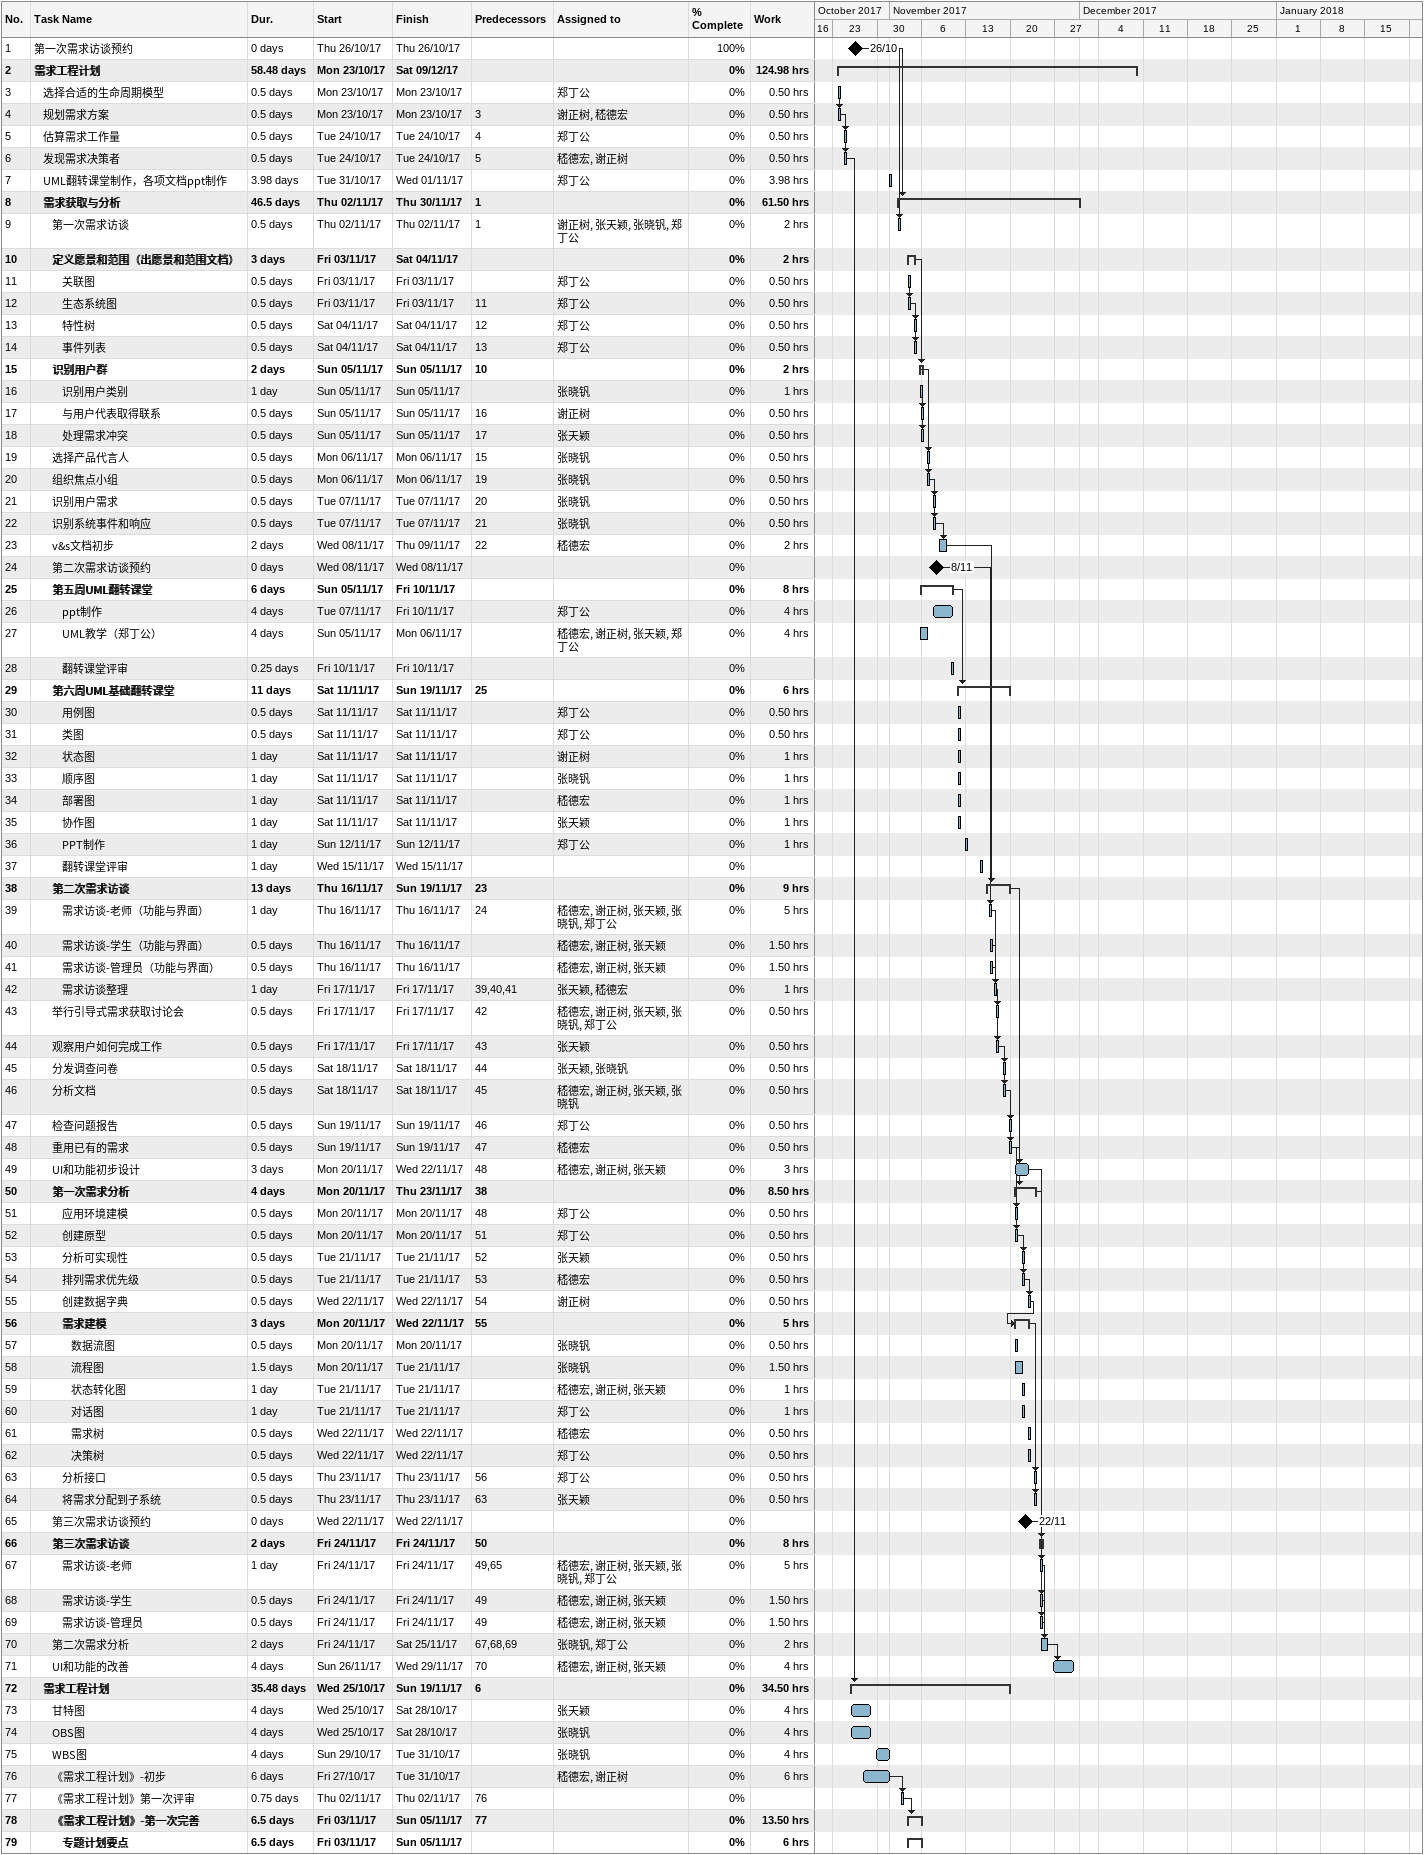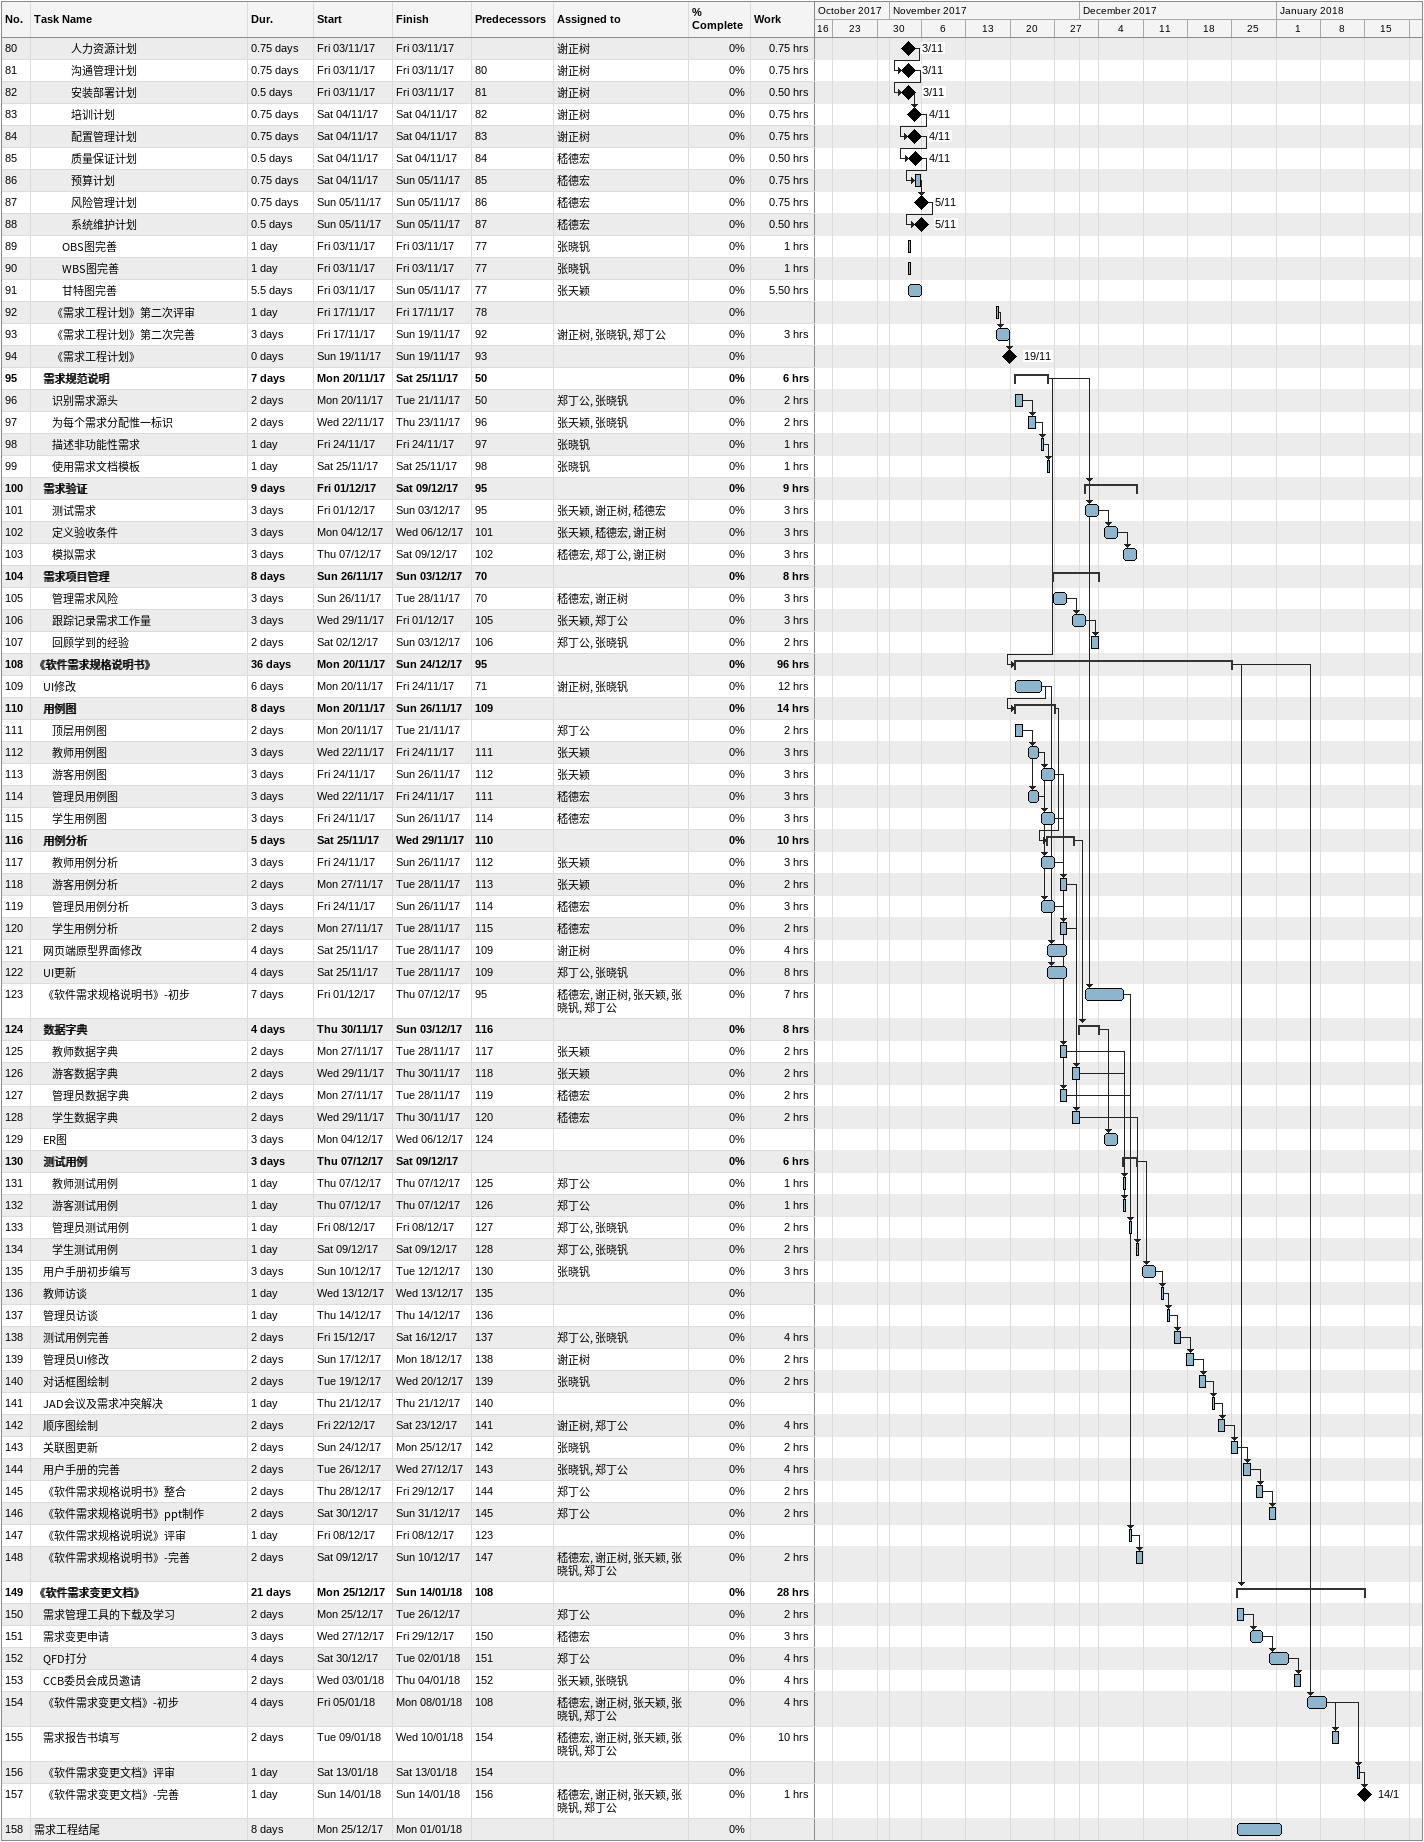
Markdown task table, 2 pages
| ID | Level | Task | Duration | Start | Finish | Predecessors | Resources | % complete | Work (h) |
|---|---|---|---|---|---|---|---|---|---|
| 1 | 1 | 第一次需求访谈预约 | 0d | 2017-10-26 | 2017-10-26 |  |  | 100 |  |
| 2 | 1 | **需求工程计划** | 58.48d | 2017-10-23 | 2017-12-09 |  |  | 0 | 124.98 |
| 3 | 2 | 选择合适的生命周期模型 | 0.5d | 2017-10-23 | 2017-10-23 |  | 郑丁公 | 0 | 0.50 |
| 4 | 2 | 规划需求方案 | 0.5d | 2017-10-23 | 2017-10-23 | 3 | 谢正树, 嵇德宏 | 0 | 0.50 |
| 5 | 2 | 估算需求工作量 | 0.5d | 2017-10-24 | 2017-10-24 | 4 | 郑丁公 | 0 | 0.50 |
| 6 | 2 | 发现需求决策者 | 0.5d | 2017-10-24 | 2017-10-24 | 5 | 嵇德宏, 谢正树 | 0 | 0.50 |
| 7 | 2 | UML翻转课堂制作，各项文档ppt制作 | 3.98d | 2017-10-31 | 2017-11-01 |  | 郑丁公 | 0 | 3.98 |
| 8 | 2 | **需求获取与分析** | 46.5d | 2017-11-02 | 2017-11-30 | 1 |  | 0 | 61.50 |
| 9 | 3 | 第一次需求访谈 | 0.5d | 2017-11-02 | 2017-11-02 | 1 | 谢正树, 张天颖, 张晓钒, 郑丁公 | 0 | 2 |
| 10 | 3 | **定义愿景和范围（出愿景和范围文档）** | 3d | 2017-11-03 | 2017-11-04 |  |  | 0 | 2 |
| 11 | 4 | 关联图 | 0.5d | 2017-11-03 | 2017-11-03 |  | 郑丁公 | 0 | 0.50 |
| 12 | 4 | 生态系统图 | 0.5d | 2017-11-03 | 2017-11-03 | 11 | 郑丁公 | 0 | 0.50 |
| 13 | 4 | 特性树 | 0.5d | 2017-11-04 | 2017-11-04 | 12 | 郑丁公 | 0 | 0.50 |
| 14 | 4 | 事件列表 | 0.5d | 2017-11-04 | 2017-11-04 | 13 | 郑丁公 | 0 | 0.50 |
| 15 | 3 | **识别用户群** | 2d | 2017-11-05 | 2017-11-05 | 10 |  | 0 | 2 |
| 16 | 4 | 识别用户类别 | 1d | 2017-11-05 | 2017-11-05 |  | 张晓钒 | 0 | 1 |
| 17 | 4 | 与用户代表取得联系 | 0.5d | 2017-11-05 | 2017-11-05 | 16 | 谢正树 | 0 | 0.50 |
| 18 | 4 | 处理需求冲突 | 0.5d | 2017-11-05 | 2017-11-05 | 17 | 张天颖 | 0 | 0.50 |
| 19 | 3 | 选择产品代言人 | 0.5d | 2017-11-06 | 2017-11-06 | 15 | 张晓钒 | 0 | 0.50 |
| 20 | 3 | 组织焦点小组 | 0.5d | 2017-11-06 | 2017-11-06 | 19 | 张晓钒 | 0 | 0.50 |
| 21 | 3 | 识别用户需求 | 0.5d | 2017-11-07 | 2017-11-07 | 20 | 张晓钒 | 0 | 0.50 |
| 22 | 3 | 识别系统事件和响应 | 0.5d | 2017-11-07 | 2017-11-07 | 21 | 张晓钒 | 0 | 0.50 |
| 23 | 3 | v&s文档初步 | 2d | 2017-11-08 | 2017-11-09 | 22 | 嵇德宏 | 0 | 2 |
| 24 | 3 | 第二次需求访谈预约 | 0d | 2017-11-08 | 2017-11-08 |  |  | 0 |  |
| 25 | 3 | **第五周UML翻转课堂** | 6d | 2017-11-05 | 2017-11-10 |  |  | 0 | 8 |
| 26 | 4 | ppt制作 | 4d | 2017-11-07 | 2017-11-10 |  | 郑丁公 | 0 | 4 |
| 27 | 4 | UML教学（郑丁公） | 4d | 2017-11-05 | 2017-11-06 |  | 嵇德宏, 谢正树, 张天颖, 郑丁公 | 0 | 4 |
| 28 | 4 | 翻转课堂评审 | 0.25d | 2017-11-10 | 2017-11-10 |  |  | 0 |  |
| 29 | 3 | **第六周UML基础翻转课堂** | 11d | 2017-11-11 | 2017-11-19 | 25 |  | 0 | 6 |
| 30 | 4 | 用例图 | 0.5d | 2017-11-11 | 2017-11-11 |  | 郑丁公 | 0 | 0.50 |
| 31 | 4 | 类图 | 0.5d | 2017-11-11 | 2017-11-11 |  | 郑丁公 | 0 | 0.50 |
| 32 | 4 | 状态图 | 1d | 2017-11-11 | 2017-11-11 |  | 谢正树 | 0 | 1 |
| 33 | 4 | 顺序图 | 1d | 2017-11-11 | 2017-11-11 |  | 张晓钒 | 0 | 1 |
| 34 | 4 | 部署图 | 1d | 2017-11-11 | 2017-11-11 |  | 嵇德宏 | 0 | 1 |
| 35 | 4 | 协作图 | 1d | 2017-11-11 | 2017-11-11 |  | 张天颖 | 0 | 1 |
| 36 | 4 | PPT制作 | 1d | 2017-11-12 | 2017-11-12 |  | 郑丁公 | 0 | 1 |
| 37 | 4 | 翻转课堂评审 | 1d | 2017-11-15 | 2017-11-15 |  |  | 0 |  |
| 38 | 3 | **第二次需求访谈** | 13d | 2017-11-16 | 2017-11-19 | 23 |  | 0 | 9 |
| 39 | 4 | 需求访谈-老师（功能与界面） | 1d | 2017-11-16 | 2017-11-16 | 24 | 嵇德宏, 谢正树, 张天颖, 张晓钒, 郑丁公 | 0 | 5 |
| 40 | 4 | 需求访谈-学生（功能与界面） | 0.5d | 2017-11-16 | 2017-11-16 |  | 嵇德宏, 谢正树, 张天颖 | 0 | 1.50 |
| 41 | 4 | 需求访谈-管理员（功能与界面） | 0.5d | 2017-11-16 | 2017-11-16 |  | 嵇德宏, 谢正树, 张天颖 | 0 | 1.50 |
| 42 | 4 | 需求访谈整理 | 1d | 2017-11-17 | 2017-11-17 | 39, 40, 41 | 张天颖, 嵇德宏 | 0 | 1 |
| 43 | 3 | 举行引导式需求获取讨论会 | 0.5d | 2017-11-17 | 2017-11-17 | 42 | 嵇德宏, 谢正树, 张天颖, 张晓钒, 郑丁公 | 0 | 0.50 |
| 44 | 3 | 观察用户如何完成工作 | 0.5d | 2017-11-17 | 2017-11-17 | 43 | 张天颖 | 0 | 0.50 |
| 45 | 3 | 分发调查问卷 | 0.5d | 2017-11-18 | 2017-11-18 | 44 | 张天颖, 张晓钒 | 0 | 0.50 |
| 46 | 3 | 分析文档 | 0.5d | 2017-11-18 | 2017-11-18 | 45 | 嵇德宏, 谢正树, 张天颖, 张晓钒 | 0 | 0.50 |
| 47 | 3 | 检查问题报告 | 0.5d | 2017-11-19 | 2017-11-19 | 46 | 郑丁公 | 0 | 0.50 |
| 48 | 3 | 重用已有的需求 | 0.5d | 2017-11-19 | 2017-11-19 | 47 | 嵇德宏 | 0 | 0.50 |
| 49 | 3 | UI和功能初步设计 | 3d | 2017-11-20 | 2017-11-22 | 48 | 嵇德宏, 谢正树, 张天颖 | 0 | 3 |
| 50 | 3 | **第一次需求分析** | 4d | 2017-11-20 | 2017-11-23 | 38 |  | 0 | 8.50 |
| 51 | 4 | 应用环境建模 | 0.5d | 2017-11-20 | 2017-11-20 | 48 | 郑丁公 | 0 | 0.50 |
| 52 | 4 | 创建原型 | 0.5d | 2017-11-20 | 2017-11-20 | 51 | 郑丁公 | 0 | 0.50 |
| 53 | 4 | 分析可实现性 | 0.5d | 2017-11-21 | 2017-11-21 | 52 | 张天颖 | 0 | 0.50 |
| 54 | 4 | 排列需求优先级 | 0.5d | 2017-11-21 | 2017-11-21 | 53 | 嵇德宏 | 0 | 0.50 |
| 55 | 4 | 创建数据字典 | 0.5d | 2017-11-22 | 2017-11-22 | 54 | 谢正树 | 0 | 0.50 |
| 56 | 4 | **需求建模** | 3d | 2017-11-20 | 2017-11-22 | 55 |  | 0 | 5 |
| 57 | 5 | 数据流图 | 0.5d | 2017-11-20 | 2017-11-20 |  | 张晓钒 | 0 | 0.50 |
| 58 | 5 | 流程图 | 1.5d | 2017-11-20 | 2017-11-21 |  | 张晓钒 | 0 | 1.50 |
| 59 | 5 | 状态转化图 | 1d | 2017-11-21 | 2017-11-21 |  | 嵇德宏, 谢正树, 张天颖 | 0 | 1 |
| 60 | 5 | 对话图 | 1d | 2017-11-21 | 2017-11-21 |  | 郑丁公 | 0 | 1 |
| 61 | 5 | 需求树 | 0.5d | 2017-11-22 | 2017-11-22 |  | 嵇德宏 | 0 | 0.50 |
| 62 | 5 | 决策树 | 0.5d | 2017-11-22 | 2017-11-22 |  | 郑丁公 | 0 | 0.50 |
| 63 | 4 | 分析接口 | 0.5d | 2017-11-23 | 2017-11-23 | 56 | 郑丁公 | 0 | 0.50 |
| 64 | 4 | 将需求分配到子系统 | 0.5d | 2017-11-23 | 2017-11-23 | 63 | 张天颖 | 0 | 0.50 |
| 65 | 3 | 第三次需求访谈预约 | 0d | 2017-11-22 | 2017-11-22 |  |  | 0 |  |
| 66 | 3 | **第三次需求访谈** | 2d | 2017-11-24 | 2017-11-24 | 50 |  | 0 | 8 |
| 67 | 4 | 需求访谈-老师 | 1d | 2017-11-24 | 2017-11-24 | 49, 65 | 嵇德宏, 谢正树, 张天颖, 张晓钒, 郑丁公 | 0 | 5 |
| 68 | 4 | 需求访谈-学生 | 0.5d | 2017-11-24 | 2017-11-24 | 49 | 嵇德宏, 谢正树, 张天颖 | 0 | 1.50 |
| 69 | 4 | 需求访谈-管理员 | 0.5d | 2017-11-24 | 2017-11-24 | 49 | 嵇德宏, 谢正树, 张天颖 | 0 | 1.50 |
| 70 | 3 | 第二次需求分析 | 2d | 2017-11-24 | 2017-11-25 | 67, 68, 69 | 张晓钒, 郑丁公 | 0 | 2 |
| 71 | 3 | UI和功能的改善 | 4d | 2017-11-26 | 2017-11-29 | 70 | 嵇德宏, 谢正树, 张天颖 | 0 | 4 |
| 72 | 2 | **需求工程计划** | 35.48d | 2017-10-25 | 2017-11-19 | 6 |  | 0 | 34.50 |
| 73 | 3 | 甘特图 | 4d | 2017-10-25 | 2017-10-28 |  | 张天颖 | 0 | 4 |
| 74 | 3 | OBS图 | 4d | 2017-10-25 | 2017-10-28 |  | 张晓钒 | 0 | 4 |
| 75 | 3 | WBS图 | 4d | 2017-10-29 | 2017-10-31 |  | 张晓钒 | 0 | 4 |
| 76 | 3 | 《需求工程计划》-初步 | 6d | 2017-10-27 | 2017-10-31 |  | 嵇德宏, 谢正树 | 0 | 6 |
| 77 | 3 | 《需求工程计划》第一次评审 | 0.75d | 2017-11-02 | 2017-11-02 | 76 |  | 0 |  |
| 78 | 3 | **《需求工程计划》-第一次完善** | 6.5d | 2017-11-03 | 2017-11-05 | 77 |  | 0 | 13.50 |
| 79 | 4 | **专题计划要点** | 6.5d | 2017-11-03 | 2017-11-05 |  |  | 0 | 6 |
| 80 | 5 | 人力资源计划 | 0.75d | 2017-11-03 | 2017-11-03 |  | 谢正树 | 0 | 0.75 |
| 81 | 5 | 沟通管理计划 | 0.75d | 2017-11-03 | 2017-11-03 | 80 | 谢正树 | 0 | 0.75 |
| 82 | 5 | 安装部署计划 | 0.5d | 2017-11-03 | 2017-11-03 | 81 | 谢正树 | 0 | 0.50 |
| 83 | 5 | 培训计划 | 0.75d | 2017-11-04 | 2017-11-04 | 82 | 谢正树 | 0 | 0.75 |
| 84 | 5 | 配置管理计划 | 0.75d | 2017-11-04 | 2017-11-04 | 83 | 谢正树 | 0 | 0.75 |
| 85 | 5 | 质量保证计划 | 0.5d | 2017-11-04 | 2017-11-04 | 84 | 嵇德宏 | 0 | 0.50 |
| 86 | 5 | 预算计划 | 0.75d | 2017-11-04 | 2017-11-05 | 85 | 嵇德宏 | 0 | 0.75 |
| 87 | 5 | 风险管理计划 | 0.75d | 2017-11-05 | 2017-11-05 | 86 | 嵇德宏 | 0 | 0.75 |
| 88 | 5 | 系统维护计划 | 0.5d | 2017-11-05 | 2017-11-05 | 87 | 嵇德宏 | 0 | 0.50 |
| 89 | 4 | OBS图完善 | 1d | 2017-11-03 | 2017-11-03 | 77 | 张晓钒 | 0 | 1 |
| 90 | 4 | WBS图完善 | 1d | 2017-11-03 | 2017-11-03 | 77 | 张晓钒 | 0 | 1 |
| 91 | 4 | 甘特图完善 | 5.5d | 2017-11-03 | 2017-11-05 | 77 | 张天颖 | 0 | 5.50 |
| 92 | 3 | 《需求工程计划》第二次评审 | 1d | 2017-11-17 | 2017-11-17 | 78 |  | 0 |  |
| 93 | 3 | 《需求工程计划》第二次完善 | 3d | 2017-11-17 | 2017-11-19 | 92 | 谢正树, 张晓钒, 郑丁公 | 0 | 3 |
| 94 | 3 | 《需求工程计划》 | 0d | 2017-11-19 | 2017-11-19 | 93 |  | 0 |  |
| 95 | 2 | **需求规范说明** | 7d | 2017-11-20 | 2017-11-25 | 50 |  | 0 | 6 |
| 96 | 3 | 识别需求源头 | 2d | 2017-11-20 | 2017-11-21 | 50 | 郑丁公, 张晓钒 | 0 | 2 |
| 97 | 3 | 为每个需求分配惟一标识 | 2d | 2017-11-22 | 2017-11-23 | 96 | 张天颖, 张晓钒 | 0 | 2 |
| 98 | 3 | 描述非功能性需求 | 1d | 2017-11-24 | 2017-11-24 | 97 | 张晓钒 | 0 | 1 |
| 99 | 3 | 使用需求文档模板 | 1d | 2017-11-25 | 2017-11-25 | 98 | 张晓钒 | 0 | 1 |
| 100 | 2 | **需求验证** | 9d | 2017-12-01 | 2017-12-09 | 95 |  | 0 | 9 |
| 101 | 3 | 测试需求 | 3d | 2017-12-01 | 2017-12-03 | 95 | 张天颖, 谢正树, 嵇德宏 | 0 | 3 |
| 102 | 3 | 定义验收条件 | 3d | 2017-12-04 | 2017-12-06 | 101 | 张天颖, 嵇德宏, 谢正树 | 0 | 3 |
| 103 | 3 | 模拟需求 | 3d | 2017-12-07 | 2017-12-09 | 102 | 嵇德宏, 郑丁公, 谢正树 | 0 | 3 |
| 104 | 2 | **需求项目管理** | 8d | 2017-11-26 | 2017-12-03 | 70 |  | 0 | 8 |
| 105 | 3 | 管理需求风险 | 3d | 2017-11-26 | 2017-11-28 | 70 | 嵇德宏, 谢正树 | 0 | 3 |
| 106 | 3 | 跟踪记录需求工作量 | 3d | 2017-11-29 | 2017-12-01 | 105 | 张天颖, 郑丁公 | 0 | 3 |
| 107 | 3 | 回顾学到的经验 | 2d | 2017-12-02 | 2017-12-03 | 106 | 郑丁公, 张晓钒 | 0 | 2 |
| 108 | 1 | **《软件需求规格说明书》** | 36d | 2017-11-20 | 2017-12-24 | 95 |  | 0 | 96 |
| 109 | 2 | UI修改 | 6d | 2017-11-20 | 2017-11-24 | 71 | 谢正树, 张晓钒 | 0 | 12 |
| 110 | 2 | **用例图** | 8d | 2017-11-20 | 2017-11-26 | 109 |  | 0 | 14 |
| 111 | 3 | 顶层用例图 | 2d | 2017-11-20 | 2017-11-21 |  | 郑丁公 | 0 | 2 |
| 112 | 3 | 教师用例图 | 3d | 2017-11-22 | 2017-11-24 | 111 | 张天颖 | 0 | 3 |
| 113 | 3 | 游客用例图 | 3d | 2017-11-24 | 2017-11-26 | 112 | 张天颖 | 0 | 3 |
| 114 | 3 | 管理员用例图 | 3d | 2017-11-22 | 2017-11-24 | 111 | 嵇德宏 | 0 | 3 |
| 115 | 3 | 学生用例图 | 3d | 2017-11-24 | 2017-11-26 | 114 | 嵇德宏 | 0 | 3 |
| 116 | 2 | **用例分析** | 5d | 2017-11-25 | 2017-11-29 | 110 |  | 0 | 10 |
| 117 | 3 | 教师用例分析 | 3d | 2017-11-24 | 2017-11-26 | 112 | 张天颖 | 0 | 3 |
| 118 | 3 | 游客用例分析 | 2d | 2017-11-27 | 2017-11-28 | 113 | 张天颖 | 0 | 2 |
| 119 | 3 | 管理员用例分析 | 3d | 2017-11-24 | 2017-11-26 | 114 | 嵇德宏 | 0 | 3 |
| 120 | 3 | 学生用例分析 | 2d | 2017-11-27 | 2017-11-28 | 115 | 嵇德宏 | 0 | 2 |
| 121 | 2 | 网页端原型界面修改 | 4d | 2017-11-25 | 2017-11-28 | 109 | 谢正树 | 0 | 4 |
| 122 | 2 | UI更新 | 4d | 2017-11-25 | 2017-11-28 | 109 | 郑丁公, 张晓钒 | 0 | 8 |
| 123 | 2 | 《软件需求规格说明书》-初步 | 7d | 2017-12-01 | 2017-12-07 | 95 | 嵇德宏, 谢正树, 张天颖, 张晓钒, 郑丁公 | 0 | 7 |
| 124 | 2 | **数据字典** | 4d | 2017-11-30 | 2017-12-03 | 116 |  | 0 | 8 |
| 125 | 3 | 教师数据字典 | 2d | 2017-11-27 | 2017-11-28 | 117 | 张天颖 | 0 | 2 |
| 126 | 3 | 游客数据字典 | 2d | 2017-11-29 | 2017-11-30 | 118 | 张天颖 | 0 | 2 |
| 127 | 3 | 管理员数据字典 | 2d | 2017-11-27 | 2017-11-28 | 119 | 嵇德宏 | 0 | 2 |
| 128 | 3 | 学生数据字典 | 2d | 2017-11-29 | 2017-11-30 | 120 | 嵇德宏 | 0 | 2 |
| 129 | 2 | ER图 | 3d | 2017-12-04 | 2017-12-06 | 124 |  | 0 |  |
| 130 | 2 | **测试用例** | 3d | 2017-12-07 | 2017-12-09 |  |  | 0 | 6 |
| 131 | 3 | 教师测试用例 | 1d | 2017-12-07 | 2017-12-07 | 125 | 郑丁公 | 0 | 1 |
| 132 | 3 | 游客测试用例 | 1d | 2017-12-07 | 2017-12-07 | 126 | 郑丁公 | 0 | 1 |
| 133 | 3 | 管理员测试用例 | 1d | 2017-12-08 | 2017-12-08 | 127 | 郑丁公, 张晓钒 | 0 | 2 |
| 134 | 3 | 学生测试用例 | 1d | 2017-12-09 | 2017-12-09 | 128 | 郑丁公, 张晓钒 | 0 | 2 |
| 135 | 2 | 用户手册初步编写 | 3d | 2017-12-10 | 2017-12-12 | 130 | 张晓钒 | 0 | 3 |
| 136 | 2 | 教师访谈 | 1d | 2017-12-13 | 2017-12-13 | 135 |  | 0 |  |
| 137 | 2 | 管理员访谈 | 1d | 2017-12-14 | 2017-12-14 | 136 |  | 0 |  |
| 138 | 2 | 测试用例完善 | 2d | 2017-12-15 | 2017-12-16 | 137 | 郑丁公, 张晓钒 | 0 | 4 |
| 139 | 2 | 管理员UI修改 | 2d | 2017-12-17 | 2017-12-18 | 138 | 谢正树 | 0 | 2 |
| 140 | 2 | 对话框图绘制 | 2d | 2017-12-19 | 2017-12-20 | 139 | 张晓钒 | 0 | 2 |
| 141 | 2 | JAD会议及需求冲突解决 | 1d | 2017-12-21 | 2017-12-21 | 140 |  | 0 |  |
| 142 | 2 | 顺序图绘制 | 2d | 2017-12-22 | 2017-12-23 | 141 | 谢正树, 郑丁公 | 0 | 4 |
| 143 | 2 | 关联图更新 | 2d | 2017-12-24 | 2017-12-25 | 142 | 张晓钒 | 0 | 2 |
| 144 | 2 | 用户手册的完善 | 2d | 2017-12-26 | 2017-12-27 | 143 | 张晓钒, 郑丁公 | 0 | 4 |
| 145 | 2 | 《软件需求规格说明书》整合 | 2d | 2017-12-28 | 2017-12-29 | 144 | 郑丁公 | 0 | 2 |
| 146 | 2 | 《软件需求规格说明书》ppt制作 | 2d | 2017-12-30 | 2017-12-31 | 145 | 郑丁公 | 0 | 2 |
| 147 | 2 | 《软件需求规格说明说》评审 | 1d | 2017-12-08 | 2017-12-08 | 123 |  | 0 |  |
| 148 | 2 | 《软件需求规格说明书》-完善 | 2d | 2017-12-09 | 2017-12-10 | 147 | 嵇德宏, 谢正树, 张天颖, 张晓钒, 郑丁公 | 0 | 2 |
| 149 | 1 | **《软件需求变更文档》** | 21d | 2017-12-25 | 2018-01-14 | 108 |  | 0 | 28 |
| 150 | 2 | 需求管理工具的下载及学习 | 2d | 2017-12-25 | 2017-12-26 |  | 郑丁公 | 0 | 2 |
| 151 | 2 | 需求变更申请 | 3d | 2017-12-27 | 2017-12-29 | 150 | 嵇德宏 | 0 | 3 |
| 152 | 2 | QFD打分 | 4d | 2017-12-30 | 2018-01-02 | 151 | 郑丁公 | 0 | 4 |
| 153 | 2 | CCB委员会成员邀请 | 2d | 2018-01-03 | 2018-01-04 | 152 | 张天颖, 张晓钒 | 0 | 4 |
| 154 | 2 | 《软件需求变更文档》-初步 | 4d | 2018-01-05 | 2018-01-08 | 108 | 嵇德宏, 谢正树, 张天颖, 张晓钒, 郑丁公 | 0 | 4 |
| 155 | 2 | 需求报告书填写 | 2d | 2018-01-09 | 2018-01-10 | 154 | 嵇德宏, 谢正树, 张天颖, 张晓钒, 郑丁公 | 0 | 10 |
| 156 | 2 | 《软件需求变更文档》评审 | 1d | 2018-01-13 | 2018-01-13 | 154 |  | 0 |  |
| 157 | 2 | 《软件需求变更文档》-完善 | 1d | 2018-01-14 | 2018-01-14 | 156 | 嵇德宏, 谢正树, 张天颖, 张晓钒, 郑丁公 | 0 | 1 |
| 158 | 1 | 需求工程结尾 | 8d | 2017-12-25 | 2018-01-01 |  |  | 0 |  |
